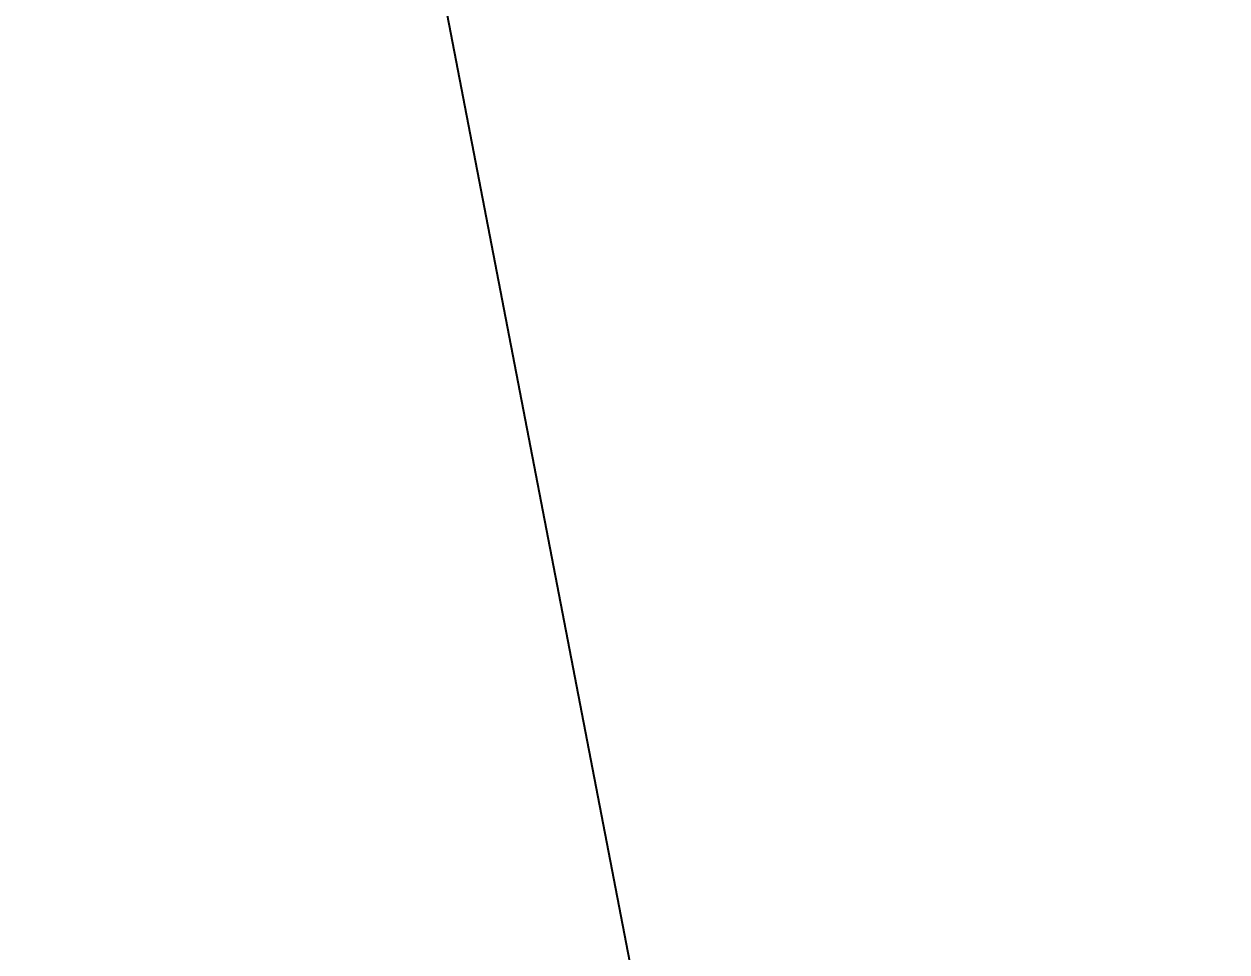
# Model space of a CAD drawing. Extents: x 669586 to 685806, y -4580 to 6900.
# Drawn here: x 678988.1 to 679042, y -1055.2 to -1013.6 of the extents above; entities that cross this region are included whole.
import ezdxf

# ---------------------------------------------------------------- set-up
doc = ezdxf.new("R2010")
doc.units = 0
doc.header["$LTSCALE"] = 200
doc.header["$MEASUREMENT"] = 0
doc.layers.get('0').update_dxf_attribs({"linetype": 'CONTINUOUS'})
doc.layers.add('LS', color=7, linetype='CONTINUOUS')
doc.layers.add('QT_MSP', color=7, linetype='CONTINUOUS')
doc.styles.add('RS', font='ROMANS8.shx', dxfattribs={"width": 0.7})
doc.dimstyles.new('TRATTO', dxfattribs={"dimscale": 0, "dimtxt": 60, "dimasz": 40, "dimexe": 0, "dimexo": 0, "dimgap": 5, "dimtad": 1, "dimrnd": 0.5, "dimdsep": 46, "dimtxsty": 'RS', "dimblk1": 'OBLIQUE', "dimblk2": 'OBLIQUE', "dimsah": 1, "dimcen": 0.09, "dimclrd": 2, "dimclre": 2, "dimclrt": 7, "dimadec": 0, "dimazin": 0, "dimtfac": 1, "dimtix": 1, "dimtmove": 2, "dimatfit": 3, "dimfxl": 1, "dimtolj": 1, "dimtzin": 0, "dimarcsym": 0})

# ---------------------------------------------------------------- blocks, each defined once
blk = doc.blocks.new('_OBLIQUE')
at = {"color": 0, "linetype": 'ByBlock'}
blk.add_line((-0.5, -0.5), (0.5, 0.5), dxfattribs=at)
blk = doc.blocks.new('*D82')
at = {"layer": 'QT_MSP', "color": 2, "lineweight": -2, "transparency": 16777216}
for p, q in [((678991.671, -722.133), (679654.468, -594.314)), ((679654.468, -594.314), (679729.008, -980.834)), ((679066.211, -1108.654), (679729.008, -980.834))]:
    blk.add_line(p, q, dxfattribs=at)
at = {"layer": 'QT_MSP', "color": 2, "lineweight": -2, "transparency": 16777216, "xscale": 40, "yscale": 40, "zscale": 40}
for p, rotation in [((679654.468, -594.314), 100.9154326102442), ((679729.008, -980.834), 280.9154326102442)]:
    blk.add_blockref('_OBLIQUE', p, dxfattribs=dict(at, rotation=rotation))
at = {"layer": 'QT_MSP', "color": 7, "transparency": 16777216, "insert": (679657.372, -794.202), "char_height": 60, "attachment_point": 5, "rotation": 100.9154, "style": 'RS'}
blk.add_mtext('\\A1;394', dxfattribs=at)

msp = doc.modelspace()

# ---------------------------------------------------------------- linework, layer by layer
at = {"layer": 'LS', "color": 6}
msp.add_line((678935.368, -641.421), (679143.391, -1720.102), dxfattribs=at)

# ---------------------------------------------------------------- dimensions: what is measured, and where the dimension line sits
at = {"layer": 'QT_MSP'}
dim = msp.add_linear_dim(base=(679729.008, -980.834), p1=(678991.671, -722.133), p2=(679066.211, -1108.654), angle=100.9154, text='394', dimstyle='TRATTO', override={"dimscale": 1}, dxfattribs=at)
dim.commit()
dim.dimension.update_dxf_attribs({"geometry": '*D82', "text_midpoint": (679657.372, -794.202), "dimtype": 128})

doc.saveas('drawing.dxf')
